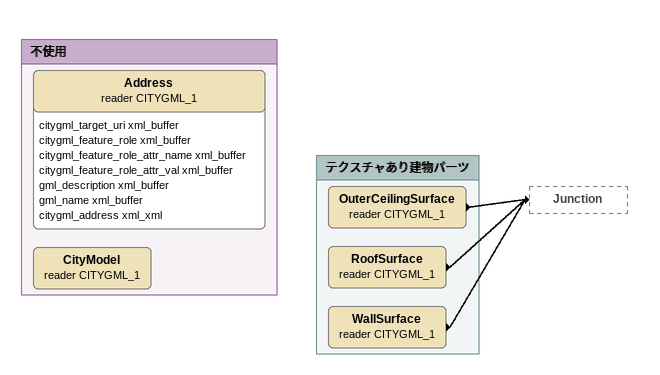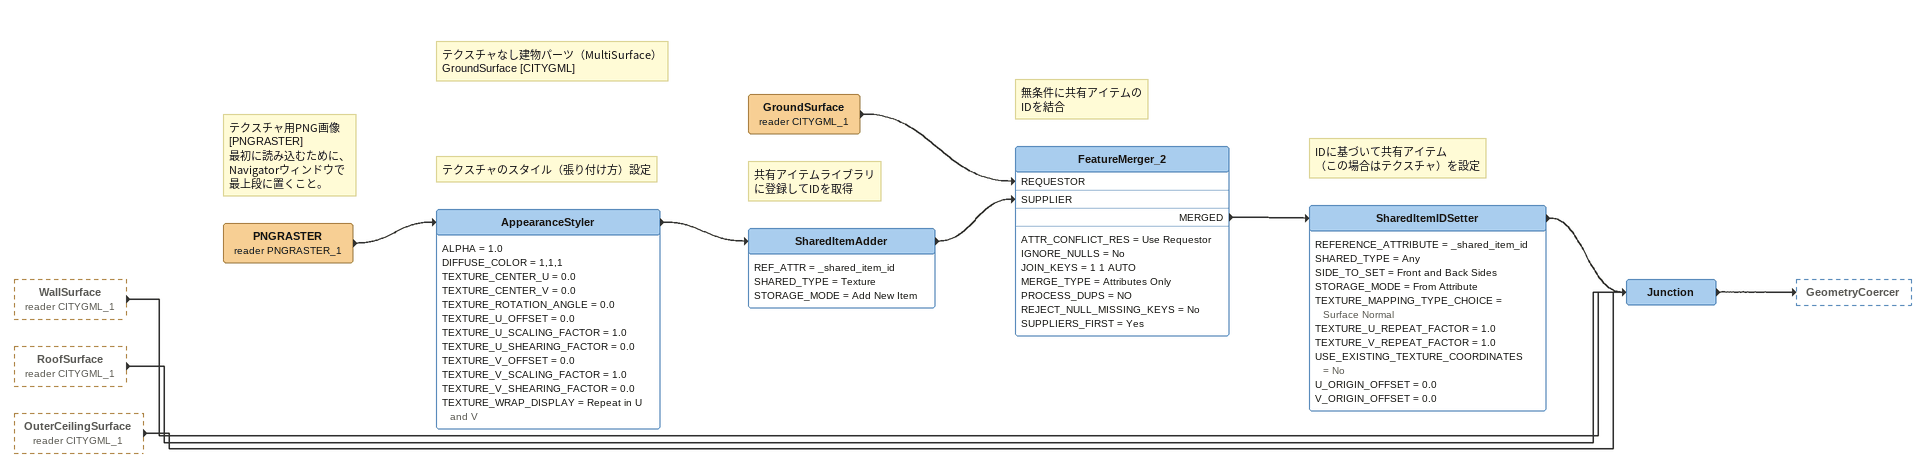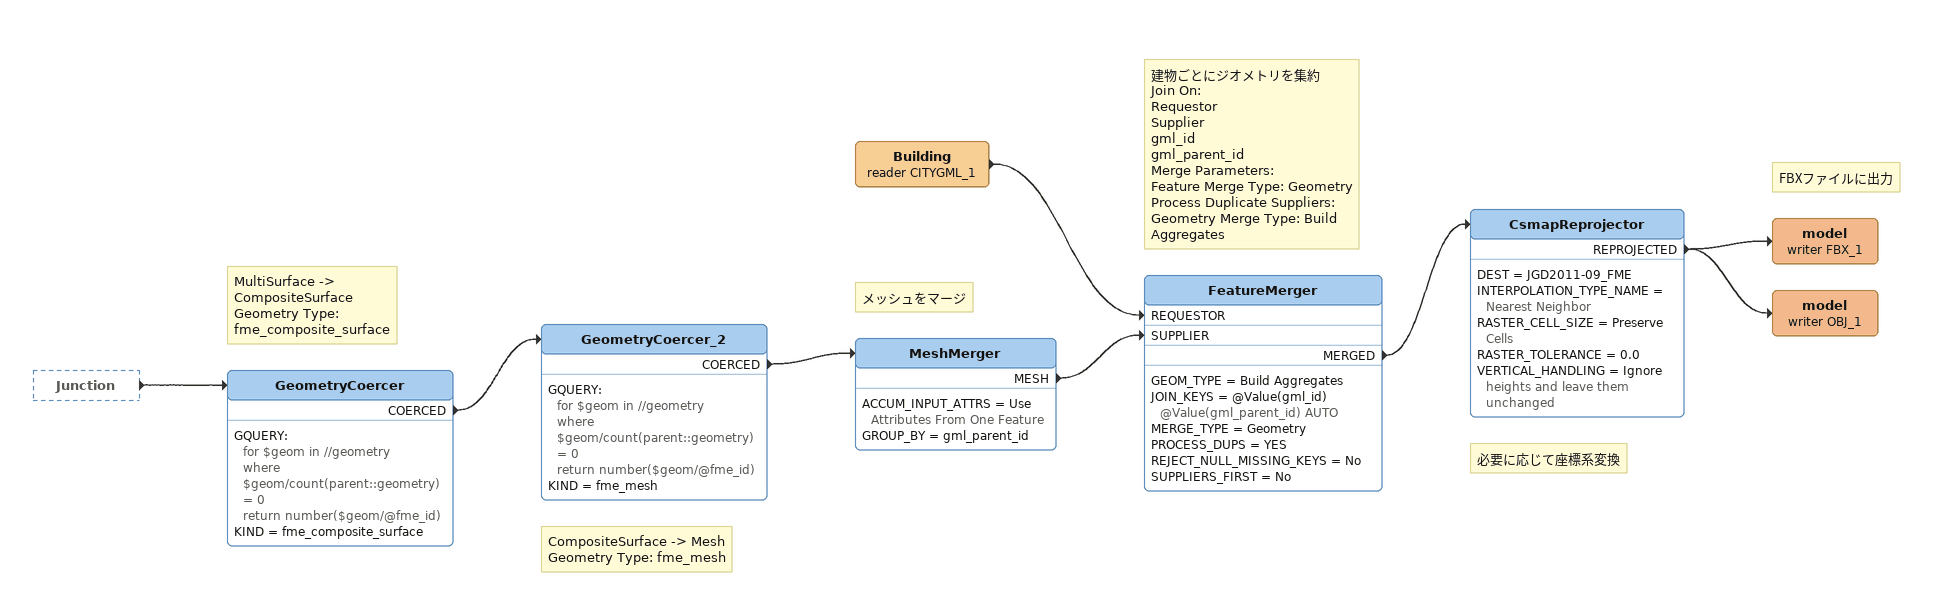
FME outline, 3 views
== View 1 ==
Bookmark: 不使用
Address (reader CITYGML_1)
    attributes: citygml_target_uri xml_buffer, citygml_feature_role xml_buffer, citygml_feature_role_attr_name xml_buffer, citygml_feature_role_attr_val xml_buffer, gml_description xml_buffer, gml_name xml_buffer, citygml_address xml_xml
CityModel (reader CITYGML_1)

Bookmark: テクスチャあり建物パーツ
OuterCeilingSurface (reader CITYGML_1)
    -> Junction
RoofSurface (reader CITYGML_1)
    -> Junction
WallSurface (reader CITYGML_1)
    -> Junction

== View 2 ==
WallSurface (reader CITYGML_1) [outside]
    -> Junction
RoofSurface (reader CITYGML_1) [outside]
    -> Junction
OuterCeilingSurface (reader CITYGML_1) [outside]
    -> Junction
Note: テクスチャ用PNG画像 / [PNGRASTER] / 最初に読み込むために、 / Navigatorウィンドウで / 最上段に置くこと。
PNGRASTER (reader PNGRASTER_1)
    -> AppearanceStyler
Note: テクスチャのスタイル（張り付け方）設定
AppearanceStyler
    ALPHA = 1.0
    DIFFUSE_COLOR = 1,1,1
    TEXTURE_CENTER_U = 0.0
    TEXTURE_CENTER_V = 0.0
    TEXTURE_ROTATION_ANGLE = 0.0
    TEXTURE_U_OFFSET = 0.0
    TEXTURE_U_SCALING_FACTOR = 1.0
    TEXTURE_U_SHEARING_FACTOR = 0.0
    TEXTURE_V_OFFSET = 0.0
    TEXTURE_V_SCALING_FACTOR = 1.0
    TEXTURE_V_SHEARING_FACTOR = 0.0
    TEXTURE_WRAP_DISPLAY = Repeat in U and V
    -> SharedItemAdder
Note: 共有アイテムライブラリ / に登録してIDを取得
SharedItemAdder
    REF_ATTR = _shared_item_id
    SHARED_TYPE = Texture
    STORAGE_MODE = Add New Item
    -> FeatureMerger_2 [SUPPLIER]
Note: テクスチャなし建物パーツ（MultiSurface） / GroundSurface [CITYGML]
GroundSurface (reader CITYGML_1)
    -> FeatureMerger_2 [REQUESTOR]
Note: 無条件に共有アイテムの / IDを結合
FeatureMerger_2
    ATTR_CONFLICT_RES = Use Requestor
    IGNORE_NULLS = No
    JOIN_KEYS = 1 1 AUTO
    MERGE_TYPE = Attributes Only
    PROCESS_DUPS = NO
    REJECT_NULL_MISSING_KEYS = No
    SUPPLIERS_FIRST = Yes
    MERGED -> SharedItemIDSetter
Note: IDに基づいて共有アイテム / （この場合はテクスチャ）を設定
SharedItemIDSetter
    REFERENCE_ATTRIBUTE = _shared_item_id
    SHARED_TYPE = Any
    SIDE_TO_SET = Front and Back Sides
    STORAGE_MODE = From Attribute
    TEXTURE_MAPPING_TYPE_CHOICE = Surface Normal
    TEXTURE_U_REPEAT_FACTOR = 1.0
    TEXTURE_V_REPEAT_FACTOR = 1.0
    USE_EXISTING_TEXTURE_COORDINATES = No
    U_ORIGIN_OFFSET = 0.0
    V_ORIGIN_OFFSET = 0.0
    -> Junction
Junction
    -> GeometryCoercer

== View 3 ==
Junction [outside]
    -> GeometryCoercer
Note: MultiSurface -> CompositeSurface / Geometry Type: fme_composite_surface
GeometryCoercer
    GQUERY:
      for $geom in //geometry
      where $geom/count(parent::geometry) = 0
      return number($geom/@fme_id)
    KIND = fme_composite_surface
    COERCED -> GeometryCoercer_2
Note: CompositeSurface -> Mesh / Geometry Type: fme_mesh
GeometryCoercer_2
    GQUERY:
      for $geom in //geometry
      where $geom/count(parent::geometry) = 0
      return number($geom/@fme_id)
    KIND = fme_mesh
    COERCED -> MeshMerger
Note: メッシュをマージ
MeshMerger
    ACCUM_INPUT_ATTRS = Use Attributes From One Feature
    GROUP_BY = gml_parent_id
    MESH -> FeatureMerger [SUPPLIER]
Building (reader CITYGML_1)
    -> FeatureMerger [REQUESTOR]
Note: 建物ごとにジオメトリを集約 / Join On: / Requestor / Supplier / gml_id / gml_parent_id / Merge Parameters: / Feature Merge Type: Geometry / Process Duplicate Suppliers: / Geometry Merge Type: Build Aggregates
FeatureMerger
    GEOM_TYPE = Build Aggregates
    JOIN_KEYS = @Value(gml_id) @Value(gml_parent_id) AUTO
    MERGE_TYPE = Geometry
    PROCESS_DUPS = YES
    REJECT_NULL_MISSING_KEYS = No
    SUPPLIERS_FIRST = No
    MERGED -> CsmapReprojector
Note: 必要に応じて座標系変換
CsmapReprojector
    DEST = JGD2011-09_FME
    INTERPOLATION_TYPE_NAME = Nearest Neighbor
    RASTER_CELL_SIZE = Preserve Cells
    RASTER_TOLERANCE = 0.0
    VERTICAL_HANDLING = Ignore heights and leave them unchanged
    REPROJECTED -> model (writer FBX_1)
    REPROJECTED -> model (writer OBJ_1)
Note: FBXファイルに出力
model (writer FBX_1)
model (writer OBJ_1)
